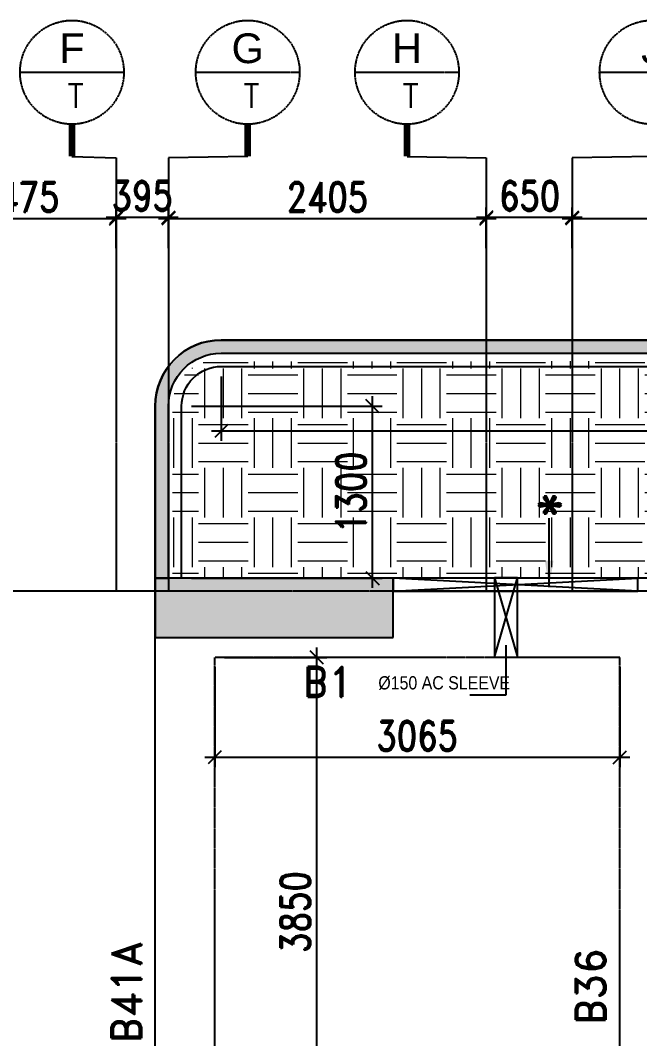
# Model space of a CAD drawing. Header units: millimetres. Extents: x 2061841 to 105821645, y -77612 to 48520811.
# Drawn here: x 2451630 to 2456315, y 35493 to 43192 of the extents above; entities that cross this region are included whole.
import ezdxf
from ezdxf.enums import TextEntityAlignment as Align

# ---------------------------------------------------------------- set-up
doc = ezdxf.new("R2010")
doc.units = ezdxf.units.MM
doc.header["$LTSCALE"] = 10
doc.header["$MEASUREMENT"] = 0
for name, pattern in [('$0$HIDDEN', [0.375, 0.25, -0.125]), ('BASEMENT COLUMN SETTING OUT-PART 2_R4$0$CENTER', [2, 1.25, -0.25, 0.25, -0.25]), ('CENTER', [2, 1.25, -0.25, 0.25, -0.25])]:
    doc.linetypes.add(name, pattern=pattern)
for name, color, linetype in [('A-Comments', 30, 'Continuous'), ('A-Grid-Tower', 8, 'CENTER'), ('A-HATCH', 8, 'Continuous'), ('BASEMENT COLUMN SETTING OUT-PART 2_R4$0$A-GRID-MAIN', 2, 'BASEMENT COLUMN SETTING OUT-PART 2_R4$0$CENTER'), ('BEAM NO', 2, 'Continuous'), ('DIM GRID', 3, 'Continuous'), ('S-OPENING', 6, 'Continuous'), ('SLEEVE 150 NEW', 51, 'Continuous'), ('VIN_BEAM', 4, 'Continuous'), ('VIN_COLUMN', 1, 'Continuous')]:
    doc.layers.add(name, color=color, linetype=linetype)
for name, color, linetype, lineweight in [('s-opening text', 4, 'Continuous', 9), ('VIN SUNK HATCH', 8, 'Continuous', 0), ('VIN_COLUMN HATCH', 33, 'Continuous', 20)]:
    doc.layers.add(name, color=color, linetype=linetype, lineweight=lineweight)
doc.styles.add('200', font='romand.shx', dxfattribs={"width": 0.8, "height": 225})
doc.styles.add('BASEMENT COLUMN SETTING OUT-PART 2_R4$0$MAS-TXTL', font='arial.ttf', dxfattribs={"height": 200})
doc.styles.add('BASEMENT COLUMN SETTING OUT-PART 2_R4$0$MAS-TXTS', font='romans.shx', dxfattribs={"width": 0.8, "height": 180})
doc.styles.add('KCP', font='', dxfattribs={"width": 0.9, "height": 200})
doc.styles.add('MAH', font='romand.shx', dxfattribs={"height": 210})
doc.styles.add('RT', font='romant.shx', dxfattribs={"height": 250})
doc.styles.add('WD-50', font='ARIALN.TTF', dxfattribs={"height": 150})
doc.styles.get('KCP').set_extended_font_data('Bahnschrift')
doc.dimstyles.new('GR1', dxfattribs={"dimtxt": 225, "dimasz": 125, "dimexe": 125, "dimexo": 100, "dimgap": 50, "dimtad": 1, "dimdec": 0, "dimzin": 3, "dimdsep": 46, "dimtxsty": '200', "dimblk1": 'OBLIQUE', "dimblk2": 'OBLIQUE', "dimsah": 1, "dimcen": 0.0625, "dimdle": 125, "dimclrd": 3, "dimclre": 3, "dimclrt": 2, "dimadec": 0, "dimazin": 0, "dimtfac": 1, "dimtdec": 0, "dimtix": 1, "dimtmove": 0, "dimatfit": 3, "dimfxl": 1, "dimtolj": 1, "dimtzin": 0, "dimarcsym": 0})
doc.dimstyles.new('GR2', dxfattribs={"dimtxt": 225, "dimasz": 100, "dimexe": 75, "dimexo": 75, "dimgap": 50, "dimtad": 1, "dimdec": 0, "dimdsep": 46, "dimtxsty": '200', "dimblk1": 'OBLIQUE', "dimblk2": 'OBLIQUE', "dimsah": 1, "dimcen": 50, "dimdle": 75, "dimclrd": 3, "dimclre": 3, "dimclrt": 2, "dimadec": 0, "dimazin": 0, "dimtfac": 1, "dimtdec": 0, "dimtix": 1, "dimtmove": 0, "dimatfit": 3, "dimldrblk": 'OBLIQUE', "dimfxl": 1, "dimtolj": 1, "dimtzin": 0, "dimarcsym": 0})
doc.dimstyles.new('wd-50', dxfattribs={"dimtxt": 90, "dimasz": 50, "dimexe": 35, "dimexo": 50, "dimgap": 25, "dimtad": 1, "dimrnd": 5, "dimzin": 12, "dimdsep": 46, "dimtxsty": 'WD-50', "dimblk": 'ARCHTICK', "dimblk2": 'ARCHTICK', "dimcen": 50, "dimdle": 35, "dimclrd": 5, "dimclre": 5, "dimclrt": 4, "dimadec": 0, "dimazin": 0, "dimtfac": 1, "dimtmove": 1, "dimatfit": 2, "dimfxl": 1, "dimtolj": 1, "dimtzin": 12, "dimlwd": -1, "dimlwe": -1, "dimarcsym": 0})

# ---------------------------------------------------------------- blocks, each defined once
blk = doc.blocks.new('_Oblique')
at = {"color": 0, "linetype": 'ByBlock', "lineweight": -2}
blk.add_line((-0.5, -0.5), (0.5, 0.5), dxfattribs=at)
blk = doc.blocks.new('BASEMENT COLUMN SETTING OUT-PART 2_R4$0$GRID TARGET1')
blk.add_wipeout([(392.61972597229385, -655.0458306612611), (392.38055264346315, -641.3435998293538), (391.66332405282714, -627.6580630550484), (390.4689140329429, -614.0058940568088), (388.79877778843473, -600.4037258996041), (386.65495012305206, -586.8681307300803), (384.0400429605735, -573.4155995859529), (380.9572421625812, -560.0625223042179), (377.4103036469785, -546.8251675526587), (373.40354881198243, -533.7196630089818), (368.94185927116644, -520.7619757117261), (364.03067090596517, -507.9678926068839), (358.6759672428911, -495.3530013139414), (352.88427216352903, -482.9326711347637), (346.66264195619055, -470.7220343284696), (340.01865671891505, -458.73596767510253), (332.96041112428645, -446.98907435056753), (325.4965045573225, -435.49566613491083), (317.6360306384483, -424.2697459756191), (309.38856614432086, -413.32499092718604), (300.7641593400016, -402.67473548772773), (291.7733177366937, -392.3319553529516), (282.42699528995803, -382.30925160726815), (272.736579054005, -372.6188353713121), (262.7138753083241, -363.2725129245739), (252.37109517355003, -354.2816713212633), (241.72083973409417, -345.6572645169415), (230.7760846856633, -337.40980002281094), (219.5501645263737, -329.5493261039337), (208.05675631071892, -322.0854195369666), (196.309862986186, -315.0271739423349), (184.32379633282065, -308.3831887050562), (172.11315952652797, -302.1615584977146), (159.69282934735202, -296.36986341834904), (147.07793805441096, -291.0151597552717), (134.28385494957016, -286.10397139006704), (121.32616765231545, -281.64228184924764), (108.22066310863981, -277.63552701424805), (94.98330835708151, -274.0885884986419), (81.63023107534713, -271.0057877006461), (68.17769993122059, -268.39088053816386), (54.642104761697425, -266.24705287277743), (41.03993660449311, -264.57691662826574), (27.38776760625383, -263.38250660837775), (13.702230831948484, -262.66527801773805), (4.121147867408581e-11, -262.4261046889037), (-13.702230831866018, -262.6652780177344), (-27.387767606171565, -263.38250660837), (-41.039936604411224, -264.5769166282539), (-54.64210476161597, -266.24705287276197), (-68.17769993113973, -268.39088053814453), (-81.63023107526706, -271.0057877006227), (-94.98330835700233, -274.0885884986146), (-108.22066310856158, -277.63552701421713), (-121.32616765223841, -281.64228184921285), (-134.2838549494944, -286.10397139002885), (-147.07793805433664, -291.0151597552299), (-159.69282934727914, -296.36986341830357), (-172.1131595264568, -302.1615584976655), (-184.32379633275127, -308.3831887050037), (-196.30986298611845, -315.027173942279), (-208.0567563106535, -322.08541953690724), (-219.55016452631037, -329.5493261038712), (-230.77608468560226, -337.40980002274523), (-241.72083973403545, -345.6572645168726), (-252.3710951734937, -354.2816713211914), (-262.7138753082702, -363.2725129244991), (-272.7365790539538, -372.6188353712348), (-282.42699528990966, -382.30925160718766), (-291.7733177366484, -392.33195535286836), (-300.76415933995906, -402.67473548764224), (-309.38856614428124, -413.3249909270978), (-317.6360306384118, -424.2697459755286), (-325.49650455728926, -435.49566613481807), (-332.9604111242566, -446.9890743504727), (-340.0186567188885, -458.73596767500567), (-346.66264195616753, -470.7220343283707), (-352.8842721635092, -482.9326711346632), (-358.67596724287495, -495.3530013138393), (-364.0306709059526, -507.9678926067802), (-368.9418592711574, -520.7619757116208), (-373.40354881197715, -533.7196630088754), (-377.4103036469769, -546.825167552551), (-380.9572421625834, -560.0625223041094), (-384.0400429605795, -573.4155995858437), (-386.6549501230619, -586.8681307299702), (-388.79877778844843, -600.4037258994933), (-390.46891403296047, -614.0058940566976), (-391.6633240528487, -627.6580630549369), (-392.3805526434886, -641.3435998292421), (-392.6197259723232, -655.0458306611494), (-392.38055264349305, -668.7480614930568), (-391.66332405285743, -682.4335982673621), (-390.46891403297366, -696.0857672656018), (-388.79877778846594, -709.6879354228066), (-386.6549501230837, -723.2235305923305), (-384.04004296060566, -736.6760617364578), (-380.95724216261397, -750.0291390181932), (-377.4103036470115, -763.2664937697524), (-373.4035488120161, -776.3719983134293), (-368.9418592712004, -789.3296856106854), (-364.03067090599967, -802.1237687155277), (-358.6759672429262, -814.7386600084703), (-352.88427216356445, -827.1589901876481), (-346.66264195622654, -839.3696269939427), (-340.0186567189514, -851.3556936473101), (-332.9604111243233, -863.1025869718451), (-325.4965045573596, -874.595995187502), (-317.6360306384858, -885.8219153467942), (-309.3885661443588, -896.7666703952274), (-300.76415934003995, -907.4169258346859), (-291.77331773673245, -917.7597059694627), (-282.426995289997, -927.7824097151464), (-272.73657905404446, -937.4728259511024), (-262.7138753083638, -946.8191483978413), (-252.37109517359016, -955.8099900011522), (-241.72083973413453, -964.4343968054746), (-230.77608468570395, -972.6818612996054), (-219.55016452641462, -980.5423352184829), (-208.05675631076014, -988.0062417854505), (-196.30986298622742, -995.0644873800826), (-184.3237963328623, -1001.7084726173616), (-172.11315952656986, -1007.9301028247037), (-159.69282934739414, -1013.7217979040697), (-147.07793805445323, -1019.0765015671475), (-134.2838549496126, -1023.9876899323527), (-121.32616765235804, -1028.4493794731727), (-108.2206631086826, -1032.4561343081725), (-94.9833083571244, -1036.0030728237793), (-81.63023107539018, -1039.0858736217756), (-68.17769993126367, -1041.700780784258), (-54.642104761740626, -1043.844608449645), (-41.03993660453631, -1045.5147446941573), (-27.387767606297103, -1046.7091547140458), (-13.702230831991756, -1047.4263833046862), (-8.461142897431273e-11, -1047.6655566335207), (13.70223083182276, -1047.4263833046907), (27.387767606128307, -1046.7091547140556), (41.039936604367966, -1045.5147446941721), (54.642104761572824, -1043.8446084496645), (68.17769993109667, -1041.7007807842824), (81.63023107522405, -1039.085873621805), (94.98330835695943, -1036.0030728238135), (108.22066310851886, -1032.4561343082114), (121.32616765219578, -1028.4493794732157), (134.28385494945192, -1023.9876899324005), (147.07793805429435, -1019.0765015671999), (159.6928293472371, -1013.7217979041267), (172.1131595264149, -1007.9301028247653), (184.32379633270955, -1001.7084726174274), (196.30986298607706, -995.0644873801525), (208.05675631061223, -988.0062417855246), (219.55016452626938, -980.5423352185611), (230.77608468556156, -972.6818612996874), (241.7208397339951, -964.4343968055607), (252.37109517345368, -955.809990001242), (262.7138753082305, -946.8191483979347), (272.7365790539144, -937.4728259511994), (282.42699528987055, -927.7824097152469), (291.77331773660956, -917.7597059695664), (300.76415933992075, -907.4169258347931), (309.3885661442433, -896.7666703953375), (317.63603063837434, -885.8219153469072), (325.49650455725214, -874.5959951876181), (332.9604111242197, -863.1025869719635), (340.0186567188522, -851.3556936474312), (346.6626419561316, -839.369626994066), (352.88427216347384, -827.1589901877738), (358.67596724284, -814.7386600085981), (364.030670905918, -802.1237687156574), (368.94185927112335, -789.3296856108168), (373.40354881194355, -776.3719983135622), (377.4103036469438, -763.2664937698868), (380.95724216255087, -750.0291390183288), (384.04004296054734, -736.6760617365945), (386.65495012303006, -723.2235305924681), (388.7987777884172, -709.6879354229451), (390.4689140329297, -696.0857672657409), (391.66332405281844, -682.4335982675018), (392.3805526434588, -668.7480614931964)])
blk.add_line((-392.6197259723233, -655.0458306611654), (392.6197259722941, -655.0458306612636))
at = {"const_width": 48.81696428607801}
blk.add_lwpolyline([(-3.979039320256561e-13, -1047.665556633427), (-3.979039320256561e-13, -1291.750378063814)], dxfattribs=at)
blk.add_circle((-1.458033693779726e-11, -655.0458306612145), 392.6197259723087)
for tag, height, style, p in [('AS', 225, 'BASEMENT COLUMN SETTING OUT-PART 2_R4$0$MAS-TXTL', (0, -585.8607426161434)), ('REF', 180, 'BASEMENT COLUMN SETTING OUT-PART 2_R4$0$MAS-TXTS', (28.7017478876005, -924.7020150781209))]:
    blk.add_attdef(tag, text='', height=height, dxfattribs=dict(style=style)).set_placement(p, align=Align.CENTER)
blk = doc.blocks.new('*D45')
at = {"layer": 'Defpoints', "color": 0, "transparency": 16777216}
for p in [(2452355.500793829, 41694.204704973), (2450880.496854141, 41393.71191394885), (2452355.500793829, 41393.71191394885)]:
    blk.add_point(p, dxfattribs=at)
at = {"layer": 'DIM GRID', "color": 3, "lineweight": -2, "transparency": 16777216}
for p, q in [((2450880.496854141, 41468.71191394885), (2450880.496854141, 41769.204704973)), ((2452355.500793829, 41468.71191394885), (2452355.500793829, 41769.204704973)), ((2450805.496854141, 41694.204704973), (2452430.500793829, 41694.204704973))]:
    blk.add_line(p, q, dxfattribs=at)
at = {"layer": 'DIM GRID', "color": 3, "linetype": 'ByBlock', "lineweight": -2, "transparency": 16777216, "xscale": 100, "yscale": 100, "zscale": 100, "rotation": 180}
blk.add_blockref('_Oblique', (2450880.496854141, 41694.204704973), dxfattribs=at)
at = {"layer": 'DIM GRID', "color": 3, "linetype": 'ByBlock', "lineweight": -2, "transparency": 16777216, "xscale": 100, "yscale": 100, "zscale": 100}
blk.add_blockref('_Oblique', (2452355.500793829, 41694.204704973), dxfattribs=at)
at = {"layer": 'DIM GRID', "color": 2, "transparency": 16777216, "insert": (2451617.998823985, 41856.704704973), "char_height": 225, "attachment_point": 5, "style": '200'}
blk.add_mtext('\\A1;1475', dxfattribs=at)
blk = doc.blocks.new('OBLIQUE')
blk = doc.blocks.new('*D46')
at = {"layer": 'Defpoints', "color": 0, "transparency": 16777216}
for p in [(2452750.496854141, 41702.89879934952), (2452355.500793829, 41393.71191394885), (2452750.496854141, 41393.71191394885)]:
    blk.add_point(p, dxfattribs=at)
at = {"layer": 'DIM GRID', "color": 3, "lineweight": -2, "transparency": 16777216}
for p, q in [((2452355.500793829, 41468.71191394885), (2452355.500793829, 41777.89879934952)), ((2452750.496854141, 41468.71191394885), (2452750.496854141, 41777.89879934952)), ((2452280.500793829, 41702.89879934952), (2452825.496854141, 41702.89879934952))]:
    blk.add_line(p, q, dxfattribs=at)
at = {"layer": 'DIM GRID', "color": 3, "linetype": 'ByBlock', "lineweight": -2, "transparency": 16777216, "xscale": 100, "yscale": 100, "zscale": 100, "rotation": 180}
blk.add_blockref('_Oblique', (2452355.500793829, 41702.89879934952), dxfattribs=at)
at = {"layer": 'DIM GRID', "color": 3, "linetype": 'ByBlock', "lineweight": -2, "transparency": 16777216, "xscale": 100, "yscale": 100, "zscale": 100}
blk.add_blockref('_Oblique', (2452750.496854141, 41702.89879934952), dxfattribs=at)
at = {"layer": 'DIM GRID', "color": 2, "transparency": 16777216, "insert": (2452552.998823985, 41865.39879934952), "char_height": 225, "attachment_point": 5, "style": '200'}
blk.add_mtext('\\A1;395', dxfattribs=at)
blk = doc.blocks.new('*D47')
at = {"layer": 'Defpoints', "color": 0, "transparency": 16777216}
for p in [(2455155.500793829, 41694.204704973), (2452750.496854141, 41393.71191394885), (2455155.500793829, 41393.71191394885)]:
    blk.add_point(p, dxfattribs=at)
at = {"layer": 'DIM GRID', "color": 3, "lineweight": -2, "transparency": 16777216}
for p, q in [((2452750.496854141, 41468.71191394885), (2452750.496854141, 41769.204704973)), ((2455155.500793829, 41468.71191394885), (2455155.500793829, 41769.204704973)), ((2452675.496854141, 41694.204704973), (2455230.500793829, 41694.204704973))]:
    blk.add_line(p, q, dxfattribs=at)
at = {"layer": 'DIM GRID', "color": 3, "linetype": 'ByBlock', "lineweight": -2, "transparency": 16777216, "xscale": 100, "yscale": 100, "zscale": 100, "rotation": 180}
blk.add_blockref('_Oblique', (2452750.496854141, 41694.204704973), dxfattribs=at)
at = {"layer": 'DIM GRID', "color": 3, "linetype": 'ByBlock', "lineweight": -2, "transparency": 16777216, "xscale": 100, "yscale": 100, "zscale": 100}
blk.add_blockref('_Oblique', (2455155.500793829, 41694.204704973), dxfattribs=at)
at = {"layer": 'DIM GRID', "color": 2, "transparency": 16777216, "insert": (2453952.998823985, 41856.704704973), "char_height": 225, "attachment_point": 5, "style": '200'}
blk.add_mtext('\\A1;2405', dxfattribs=at)
blk = doc.blocks.new('*D48')
at = {"layer": 'Defpoints', "color": 0, "transparency": 16777216}
for p in [(2455805.50079383, 41702.89879934952), (2455155.500793829, 41393.71191394885), (2455805.50079383, 41393.71191394885)]:
    blk.add_point(p, dxfattribs=at)
at = {"layer": 'DIM GRID', "color": 3, "lineweight": -2, "transparency": 16777216}
for p, q in [((2455155.500793829, 41468.71191394885), (2455155.500793829, 41777.89879934952)), ((2455805.50079383, 41468.71191394885), (2455805.50079383, 41777.89879934952)), ((2455080.500793829, 41702.89879934952), (2455880.50079383, 41702.89879934952))]:
    blk.add_line(p, q, dxfattribs=at)
at = {"layer": 'DIM GRID', "color": 3, "linetype": 'ByBlock', "lineweight": -2, "transparency": 16777216, "xscale": 100, "yscale": 100, "zscale": 100, "rotation": 180}
blk.add_blockref('_Oblique', (2455155.500793829, 41702.89879934952), dxfattribs=at)
at = {"layer": 'DIM GRID', "color": 3, "linetype": 'ByBlock', "lineweight": -2, "transparency": 16777216, "xscale": 100, "yscale": 100, "zscale": 100}
blk.add_blockref('_Oblique', (2455805.50079383, 41702.89879934952), dxfattribs=at)
at = {"layer": 'DIM GRID', "color": 2, "transparency": 16777216, "insert": (2455483.109022142, 41865.39879934952), "char_height": 225, "attachment_point": 5, "style": '200'}
blk.add_mtext('\\A1;650', dxfattribs=at)
blk = doc.blocks.new('*D49')
at = {"layer": 'Defpoints', "color": 0, "transparency": 16777216}
for p in [(2463130.496854127, 41694.204704973), (2455805.50079383, 41393.71191394885), (2463130.496854127, 41393.71191394885)]:
    blk.add_point(p, dxfattribs=at)
at = {"layer": 'DIM GRID', "color": 3, "lineweight": -2, "transparency": 16777216}
for p, q in [((2455805.50079383, 41468.71191394885), (2455805.50079383, 41769.204704973)), ((2463130.496854127, 41468.71191394885), (2463130.496854127, 41769.204704973)), ((2455730.50079383, 41694.204704973), (2463205.496854127, 41694.204704973))]:
    blk.add_line(p, q, dxfattribs=at)
at = {"layer": 'DIM GRID', "color": 3, "linetype": 'ByBlock', "lineweight": -2, "transparency": 16777216, "xscale": 100, "yscale": 100, "zscale": 100, "rotation": 180}
blk.add_blockref('_Oblique', (2455805.50079383, 41694.204704973), dxfattribs=at)
at = {"layer": 'DIM GRID', "color": 3, "linetype": 'ByBlock', "lineweight": -2, "transparency": 16777216, "xscale": 100, "yscale": 100, "zscale": 100}
blk.add_blockref('_Oblique', (2463130.496854127, 41694.204704973), dxfattribs=at)
at = {"layer": 'DIM GRID', "color": 2, "transparency": 16777216, "insert": (2459467.998823978, 41856.704704973), "char_height": 225, "attachment_point": 5, "style": '200'}
blk.add_mtext('\\A1;7325', dxfattribs=at)
blk = doc.blocks.new('_ArchTick')
at = {"color": 0, "linetype": 'ByBlock', "const_width": 0.15}
blk.add_lwpolyline([(-0.5, -0.5), (0.5, 0.5)], dxfattribs=at)
blk = doc.blocks.new('*D2532')
at = {"layer": 'A-HATCH', "color": 3, "lineweight": -2, "transparency": 16777216}
for p, q in [((2453100.500793829, 38300.3132041737), (2453100.500793829, 37544.40564711392)), ((2456165.500793829, 38300.3132041737), (2456165.500793829, 37544.40564711392)), ((2456240.500793829, 37619.40564711392), (2453025.500793829, 37619.40564711392))]:
    blk.add_line(p, q, dxfattribs=at)
at = {"layer": 'Defpoints', "color": 0, "transparency": 16777216}
for p in [(2453100.500793829, 38375.3132041737, -643584.2964725171), (2456165.500793829, 38375.3132041737, -643584.2963778005), (2453100.500793829, 37619.40564711392)]:
    blk.add_point(p, dxfattribs=at)
at = {"layer": 'A-HATCH', "color": 3, "lineweight": -2, "transparency": 16777216, "xscale": 100, "yscale": 100, "zscale": 100, "rotation": 180}
blk.add_blockref('_Oblique', (2453100.500793829, 37619.40564711392), dxfattribs=at)
at = {"layer": 'A-HATCH', "color": 3, "lineweight": -2, "transparency": 16777216, "xscale": 100, "yscale": 100, "zscale": 100}
blk.add_blockref('_Oblique', (2456165.500793829, 37619.40564711392), dxfattribs=at)
at = {"layer": 'A-HATCH', "color": 2, "transparency": 16777216, "insert": (2454633.000793829, 37781.90564711392), "char_height": 225, "attachment_point": 5, "style": '200'}
blk.add_mtext('\\A1;3065', dxfattribs=at)
blk = doc.blocks.new('*D2533')
at = {"layer": 'A-HATCH', "color": 3, "lineweight": -2, "transparency": 16777216}
for p, q in [((2453874.106123068, 34450.3107222312), (2453874.106123068, 38450.31320417371)), ((2453175.50079383, 38375.31320417371), (2453949.106123068, 38375.31320417371)), ((2453175.5124564, 34525.3107222312), (2453949.106123068, 34525.3107222312))]:
    blk.add_line(p, q, dxfattribs=at)
at = {"layer": 'Defpoints', "color": 0, "transparency": 16777216}
for p in [(2453100.50079383, 38375.31320417371, -643584.2963778005), (2453874.106123068, 38375.31320417371), (2453100.5124564, 34525.3107222312, -643584.2959966164)]:
    blk.add_point(p, dxfattribs=at)
at = {"layer": 'A-HATCH', "color": 3, "lineweight": -2, "transparency": 16777216, "xscale": 100, "yscale": 100, "zscale": 100}
for p, rotation in [((2453874.106123068, 38375.31320417371), 90), ((2453874.106123068, 34525.3107222312), 270)]:
    blk.add_blockref('_Oblique', p, dxfattribs=dict(at, rotation=rotation))
at = {"layer": 'A-HATCH', "color": 2, "transparency": 16777216, "insert": (2453711.606123068, 36450.31196320175), "char_height": 225, "attachment_point": 5, "rotation": 90, "style": '200'}
blk.add_mtext('\\A1;3850', dxfattribs=at)
blk = doc.blocks.new('*D2633')
at = {"layer": 'A-HATCH', "color": 3, "lineweight": -2, "transparency": 16777216}
for p, q in [((2453150.496854141, 40500.27463273161), (2453150.496854141, 40012.28416420892)), ((2464305.496854141, 40500.27463273161), (2464305.496854141, 40012.28416420892)), ((2453075.496854141, 40087.28416420892), (2464380.496854141, 40087.28416420892))]:
    blk.add_line(p, q, dxfattribs=at)
at = {"layer": 'Defpoints', "color": 0, "transparency": 16777216}
for p in [(2453150.496854141, 40575.27463273161, -643584.2963778005), (2464305.496854141, 40575.27463273161, -643584.2963778005), (2464305.496854141, 40087.28416420892)]:
    blk.add_point(p, dxfattribs=at)
at = {"layer": 'A-HATCH', "color": 3, "lineweight": -2, "transparency": 16777216, "xscale": 100, "yscale": 100, "zscale": 100, "rotation": 180}
blk.add_blockref('_Oblique', (2453150.496854141, 40087.28416420892), dxfattribs=at)
at = {"layer": 'A-HATCH', "color": 3, "lineweight": -2, "transparency": 16777216, "xscale": 100, "yscale": 100, "zscale": 100}
blk.add_blockref('_Oblique', (2464305.496854141, 40087.28416420892), dxfattribs=at)
at = {"layer": 'A-HATCH', "color": 2, "transparency": 16777216, "insert": (2458727.996854141, 40249.78416420892), "char_height": 225, "attachment_point": 5, "style": '200'}
blk.add_mtext('\\A1;11155', dxfattribs=at)
blk = doc.blocks.new('*D2634')
at = {"layer": 'A-HATCH', "color": 3, "lineweight": -2, "transparency": 16777216}
for p, q in [((2454293.674880863, 38900.27463273163), (2454293.674880863, 40350.27463273161)), ((2452925.496854142, 40275.27463273161), (2454368.674880863, 40275.27463273161)), ((2452925.496854142, 38975.27463273163), (2454368.674880863, 38975.27463273163))]:
    blk.add_line(p, q, dxfattribs=at)
at = {"layer": 'Defpoints', "color": 0, "transparency": 16777216}
for p in [(2452850.496854142, 40275.27463273161, -643584.2963778005), (2454293.674880863, 40275.27463273161), (2452850.496854142, 38975.27463273163, -643584.2963778005)]:
    blk.add_point(p, dxfattribs=at)
at = {"layer": 'A-HATCH', "color": 3, "lineweight": -2, "transparency": 16777216, "xscale": 100, "yscale": 100, "zscale": 100}
for p, rotation in [((2454293.674880863, 40275.27463273161), 90), ((2454293.674880863, 38975.27463273163), 270)]:
    blk.add_blockref('_Oblique', p, dxfattribs=dict(at, rotation=rotation))
at = {"layer": 'A-HATCH', "color": 2, "transparency": 16777216, "insert": (2454131.174880863, 39625.27463273091), "char_height": 225, "attachment_point": 5, "rotation": 90, "style": '200'}
blk.add_mtext('\\A1;1300', dxfattribs=at)

msp = doc.modelspace()

# ---------------------------------------------------------------- hatches: boundary and pattern name
at = {"layer": 'A-Comments'}
h = msp.add_hatch(dxfattribs=at)
h.set_pattern_fill('HONEY', color=81, scale=200)
h.set_pattern_definition([(0, (-2791199.453834154, -285881.0675774582), (37.5, 21.65063509461097), [25, -50]), (120, (-2791199.453834154, -285881.0675774582), (-37.49999999999999, 21.65063509461097), [24.99999999999995, -49.99999999999989]), (59.99999999999999, (-2791199.453834154, -285881.0675774582), (8.326672684688674e-15, 43.30127018922194), [-50, 25])])
edge = h.paths.add_edge_path()
edge.add_line((2452650.511262077, 38975.23722081323), (2452750.511262077, 38975.23722081323))
edge.add_line((2452750.511262077, 38975.23722081323), (2452750.511262077, 40275.23781273802))
edge.add_arc((2453150.511188611, 40275.23715155237), 399.9999265350124, 89.99999015651957, 179.9999052921143, ccw=False)
edge.add_line((2453150.511257332, 40675.23707808738), (2464305.509353156, 40675.23720885813))
edge.add_arc((2464305.509352569, 39775.23720944437), 899.9999994137614, -3.731918241101084e-08, 89.99999996267712, ccw=False)
edge.add_line((2465205.509351983, 39775.23720885813), (2465205.509351978, 22925.23722081119))
edge.add_line((2465205.509351978, 22925.23722081119), (2465305.509351978, 22925.23722081116))
edge.add_line((2465305.509351978, 22925.23722081116), (2465305.509351983, 39775.23720885813))
edge.add_arc((2464305.509351983, 39775.23720885809), 1000.000000000044, 0, 89.99999999999501)
edge.add_line((2464305.509351983, 40775.23720885813), (2453150.511256146, 40775.23707808729))
edge.add_arc((2453150.511262076, 40275.2370780873), 499.9999999999789, 90.00000067960382, 179.9999158152404)
edge.add_line((2452650.511262077, 40275.23781273802), (2452650.511262077, 38975.23722081323))
h = msp.add_hatch(dxfattribs=at)
h.set_pattern_fill('HONEY', color=81, scale=200)
h.set_pattern_definition([(0, (-2791199.453834154, -285881.0675774582), (37.5, 21.65063509461097), [25, -50]), (120, (-2791199.453834154, -285881.0675774582), (-37.49999999999999, 21.65063509461097), [24.99999999999994, -49.99999999999987]), (59.99999999999999, (-2791199.453834154, -285881.0675774582), (8.326672684688674e-15, 43.30127018922194), [-50, 25])])
edge = h.paths.add_edge_path()
edge.add_line((2452650.511262077, 38975.23722081323), (2452750.511262077, 38975.23722081323))
edge.add_line((2452750.511262077, 38975.23722081323), (2452750.511262077, 40275.23781273802))
edge.add_arc((2453150.511188611, 40275.23715155237), 399.9999265350124, 89.99999015651957, 179.9999052921143, ccw=False)
edge.add_line((2453150.511257332, 40675.23707808738), (2464305.509353156, 40675.23720885813))
edge.add_arc((2464305.509352569, 39775.23720944437), 899.9999994137614, -3.731918241101084e-08, 89.99999996267712, ccw=False)
edge.add_line((2465205.509351983, 39775.23720885813), (2465205.509351978, 22925.23722081119))
edge.add_line((2465205.509351978, 22925.23722081119), (2465305.509351978, 22925.23722081116))
edge.add_line((2465305.509351978, 22925.23722081116), (2465305.509351983, 39775.23720885813))
edge.add_arc((2464305.509351983, 39775.23720885809), 1000.000000000044, 0, 89.99999999999501)
edge.add_line((2464305.509351983, 40775.23720885813), (2453150.511256146, 40775.23707808729))
edge.add_arc((2453150.511262076, 40275.2370780873), 499.9999999999789, 90.00000067960382, 179.9999158152404)
edge.add_line((2452650.511262077, 40275.23781273802), (2452650.511262077, 38975.23722081323))
at = {"layer": 'VIN SUNK HATCH'}
h = msp.add_hatch(dxfattribs=at)
h.set_pattern_fill('EARTH', color=8, scale=1500, angle=180)
h.set_pattern_definition([(0, (-3646.261218469124, 480.2358689814282), (375, 375), [375, -375]), (0, (-3646.261218469124, 620.8608689814282), (375, 375), [375, -375]), (0, (-3646.261218469124, 761.4858689814282), (375, 375), [375, -375]), (90, (-3599.386218469124, 808.3608689814282), (-374.9999999999999, 375), [375, -375]), (90, (-3458.761218469124, 808.3608689814282), (-374.9999999999999, 375), [375, -375]), (90, (-3318.136218469124, 808.3608689814282), (-374.9999999999999, 375), [375, -375])])
edge = h.paths.add_edge_path()
edge.add_line((2463480.499050403, 38975.31126222854), (2460855.499050258, 38975.31126222854))
edge.add_line((2460855.499050258, 38975.31126222854), (2458380.497467854, 38975.31126222857))
edge.add_line((2458380.497467854, 38975.31126222857), (2458380.373152771, 39200.27420627609))
edge.add_line((2458380.373152771, 39200.27420627609), (2457080.549499033, 39200.27420627609))
edge.add_line((2457080.549499033, 39200.27420627609), (2456624.761507698, 39200.27420627609))
edge.add_line((2456624.761507698, 39200.27420627609), (2456330.497467854, 39262.08818022468))
edge.add_line((2456330.497467854, 39262.08818022468), (2456405.499699617, 38975.31126222854))
edge.add_line((2456405.499699617, 38975.31126222854), (2456380.499050403, 38975.31126222854))
edge.add_line((2456380.499050403, 38975.31126222854), (2453830.473801808, 38975.31126222857))
edge.add_line((2453830.473801808, 38975.31126222857), (2452780.560713797, 38975.30970150007))
edge.add_line((2452780.560713797, 38975.30970150007), (2452780.438730218, 40275.31095323611))
edge.add_arc((2453130.578096489, 40275.22453451592), 350.1393769356241, 106.3770182019953, 179.9858586942398, ccw=False)
edge.add_line((2453031.85397228, 40611.15775790968), (2464280.499039699, 40625.31126411739))
edge.add_arc((2464280.499050403, 39775.31126411736), 850.0000000000292, 2.3874235921539366e-12, 90.00000072150152, ccw=False)
edge.add_line((2465130.499050403, 39775.31126411737), (2465130.499050403, 33650.31126222854))
edge.add_line((2465130.499050403, 33650.31126222854), (2464180.499050403, 33650.31126222854))
edge.add_line((2464180.499050403, 33650.31126222854), (2464180.499050403, 33800.31126222853))
edge.add_line((2464180.499050403, 33800.31126222853), (2464180.499050403, 35225.31126222854))
edge.add_line((2464180.499050403, 35225.31126222854), (2464180.499050403, 35375.31126222854))
edge.add_line((2464180.499050403, 35375.31126222854), (2463480.499050403, 35375.31126222854))
edge.add_line((2463480.499050403, 35375.31126222854), (2463480.499050403, 35775.15768654041))
edge.add_line((2463480.499050403, 35775.15768654041), (2463505.497402383, 35772.15717767973))
edge.add_line((2463505.497402383, 35772.15717767973), (2463505.496305901, 37575.31126222863))
edge.add_line((2463505.496305901, 37575.31126222863), (2463480.499050403, 37575.31126222863))
edge.add_line((2463480.499050403, 37575.31126222863), (2463480.499050403, 38975.31126222854))
edge = h.paths.add_edge_path(flags=16)
edge.add_arc((2458792.414276707, 39899.44398297924), 447.1409517698921, 0, 180)
edge.add_arc((2458792.414276707, 39899.44398297924), 447.1409517698921, 180, 360)
edge = h.paths.add_edge_path(flags=0)
edge.add_arc((2458792.414276707, 39899.44398297924), 347.1409517698921, 0, 180)
edge.add_arc((2458792.414276707, 39899.44398297924), 347.1409517698921, 180, 360)
h.paths.add_polyline_path([(2464280.879680287, 34235.63712556341), (2464222.572936115, 34135.63712556341), (2464222.572936115, 34735.63712556341), (2464280.879680287, 34835.63712556341)], flags=16)
h.paths.add_polyline_path([(2464355.192613854, 37054.56852154082), (2464126.621185282, 37054.56852154082), (2464126.621185282, 37311.71137868369), (2464355.192613854, 37311.71137868369)], flags=16)
h.paths.add_polyline_path([(2455846.032978761, 39839.05330565528), (2455846.032978761, 39610.48187708382)], flags=16)
h.paths.add_polyline_path([(2460333.674433509, 39839.05330565291), (2460333.674433509, 39610.48187708145), (2460076.531576366, 39610.48187708145), (2460076.531576366, 39839.05330565291)], flags=16)
h.paths.add_polyline_path([(2459150.042982742, 39703.01202175471), (2458382.185839885, 39703.01202175471), (2458382.185839885, 40078.01202175471), (2459150.042982742, 40078.01202175471)], flags=16)
at = {"layer": 'VIN_COLUMN HATCH'}
h = msp.add_hatch(color=256, dxfattribs=at)
h.dxf.hatch_style = 1
h.paths.add_polyline_path([(2454450.496854141, 38525.27463273161), (2454450.496854141, 38975.27463273161), (2452650.496854141, 38975.27463273161), (2452650.496854141, 38525.27463273161)])

# ---------------------------------------------------------------- linework, layer by layer
at = {"layer": 'A-Comments', "color": 81, "elevation": -643584.2963778005}
msp.add_lwpolyline([(2452650.496854141, 38975.27463273161), (2452750.496854141, 38975.27463273161), (2452750.496854141, 40275.2752246564, -0.4142131285504779), (2453150.496849396, 40675.27449000575), (2464305.49494522, 40675.27462077651, -0.4142135623730762), (2465205.494944047, 39775.27462077651), (2465205.494944042, 22925.27463272957), (2465305.494944042, 22925.27463272954), (2465305.494944047, 39775.27462077651, 0.4142135623730695), (2464305.494944047, 40775.27462077651), (2453150.49684821, 40775.27449000566, 0.4142131285506921), (2452650.496854141, 40275.2752246564)], format="xyb", close=True, dxfattribs=at)
msp.add_lwpolyline([(2452650.496854141, 38975.27463273161), (2452750.496854141, 38975.27463273161), (2452750.496854141, 40275.2752246564, -0.4142131285504779), (2453150.496849396, 40675.27449000575), (2464305.49494522, 40675.27462077651, -0.4142135623730762), (2465205.494944047, 39775.27462077651), (2465205.494944042, 22925.27463272957), (2465305.494944042, 22925.27463272954), (2465305.494944047, 39775.27462077651, 0.4142135623730695), (2464305.494944047, 40775.27462077651), (2453150.49684821, 40775.27449000566, 0.4142131285506921), (2452650.496854141, 40275.2752246564)], format="xyb", close=True, dxfattribs=at)
msp.add_lwpolyline([(2452650.496854141, 38975.27463273161), (2452750.496854141, 38975.27463273161), (2452750.496854141, 40275.2752246564, -0.4142131285504779), (2453150.496849396, 40675.27449000575), (2464305.49494522, 40675.27462077651, -0.4142135623730762), (2465205.494944047, 39775.27462077651), (2465205.494944042, 22925.27463272957), (2465305.494944042, 22925.27463272954), (2465305.494944047, 39775.27462077651, 0.4142135623730695), (2464305.494944047, 40775.27462077651), (2453150.49684821, 40775.27449000566, 0.4142131285506921), (2452650.496854141, 40275.2752246564)], format="xyb", close=True, dxfattribs=at)
msp.add_lwpolyline([(2452650.496854141, 38975.27463273161), (2452750.496854141, 38975.27463273161), (2452750.496854141, 40275.2752246564, -0.4142131285504779), (2453150.496849396, 40675.27449000575), (2464305.49494522, 40675.27462077651, -0.4142135623730762), (2465205.494944047, 39775.27462077651), (2465205.494944042, 22925.27463272957), (2465305.494944042, 22925.27463272954), (2465305.494944047, 39775.27462077651, 0.4142135623730695), (2464305.494944047, 40775.27462077651), (2453150.49684821, 40775.27449000566, 0.4142131285506921), (2452650.496854141, 40275.2752246564)], format="xyb", close=True, dxfattribs=at)
at = {"layer": 'A-Grid-Tower'}
for p, q in [((2452355.500793829, 42153.98352530811, -643584.2963778005), (2452355.500793829, 38875.27463261897, -643584.2963778005)), ((2452750.496854141, 42153.9835252612, -643584.296349065), (2452750.496854141, 38875.27463261897, -643584.296349065)), ((2455155.500793829, 42153.9835252612, -643584.2963778005), (2455155.500793829, 38875.27463261897, -643584.2963778005)), ((2455805.50079383, 42153.98352532872, -643584.2963778), (2455805.50079383, 38875.27463261897, -643584.2963778)), ((2465305.496854141, 38875.274632619, -643584.2963778005), (2439980.496854141, 38875.27463261894, -643584.2963778005))]:
    msp.add_line(p, q, dxfattribs=at)
at = {"layer": 'A-Grid-Tower', "ltscale": 200, "elevation": -643584.2963778005}
for points in [[(2452020.83350961, 42162.87472296148), (2452355.500793829, 42153.98352530811)], [(2454555.500793829, 42162.87472291457), (2455155.500793829, 42153.9835252612)]]:
    msp.add_lwpolyline(points, dxfattribs=at)
at = {"layer": 'S-OPENING'}
for p, q in [((2454450.496854142, 38875.27470380027, -643584.2965324299), (2456300.475908424, 38975.27470380029, -643584.2962319129)), ((2456300.475908424, 38875.2743571833, -643584.2962319129), (2454450.496854142, 38975.27463273161, -643584.2965236881))]:
    msp.add_line(p, q, dxfattribs=at)
at = {"layer": 'S-OPENING', "elevation": -643584.2962319129}
msp.add_lwpolyline([(2456300.475908424, 38975.27470380029), (2454450.496854141, 38975.27470380029), (2454450.496854141, 38875.27463273071), (2456300.475908424, 38875.27463273071)], close=True, dxfattribs=at)
at = {"layer": 'SLEEVE 150 NEW'}
for p, q in [((2455216.668769348, 38976.11517797088, -643584.2959966164), (2455391.668769348, 38376.10609029346, -643584.295441908)), ((2455216.668769348, 38376.10609029346, -643584.295441908), (2455391.668769348, 38976.11517797088, -643584.2959966164))]:
    msp.add_line(p, q, dxfattribs=at)
at = {"layer": 'SLEEVE 150 NEW', "elevation": -643584.295441908}
msp.add_lwpolyline([(2455391.668769348, 38976.11517797088), (2455216.668769348, 38976.11517797088), (2455216.668769348, 38376.10609029346), (2455391.668769348, 38376.10609029346)], close=True, dxfattribs=at)
at = {"layer": 'VIN_BEAM'}
for p, q in [((2452650.512456399, 34547.1850773203, -643584.2959966164), (2452650.512456399, 38972.18736495134, -643584.2959966164)), ((2462330.496854141, 38975.31126222857, -643584.2963778005), (2454525.61378153, 38975.31126222857, -643584.2959966164))]:
    msp.add_line(p, q, dxfattribs=at)
at = {"layer": 'VIN_BEAM', "linetype": '$0$HIDDEN'}
for p, q in [((2456165.500793829, 38375.3132041737, -643584.2963778005), (2453100.500793829, 38375.3132041737, -643584.2964725171)), ((2453100.512456399, 34525.31072223118, -643584.2959966164), (2453100.500793829, 38375.3132041737, -643584.2963778005)), ((2456165.522242689, 34525.31134440624, -643584.2959966164), (2456165.500793829, 38375.3132041737, -643584.2963386811))]:
    msp.add_line(p, q, dxfattribs=at)
at = {"layer": 'VIN_BEAM', "elevation": -643584.2963778005}
for points in [[(2452650.496854141, 38975.27463273163), (2452650.496854141, 40275.27463273161, -0.4142135623730944), (2453150.496854141, 40775.27463273161), (2464305.496854141, 40775.27463273163, -0.4142135623730955), (2465305.496854141, 39775.27463273163), (2465305.496854141, 19575.27463273072)], [(2452850.496854141, 38975.27463273162), (2452850.496854141, 40275.27463273159, -0.4142135623730944), (2453150.496854141, 40575.27463273161), (2464305.496854141, 40575.27463273161, -0.414213562373095), (2465105.496854141, 39775.27463273162), (2465105.496854141, 19575.27463273072)]]:
    msp.add_lwpolyline(points, format="xyb", dxfattribs=at)
at = {"layer": 'VIN_COLUMN', "ltscale": 125, "elevation": -643584.2963778005}
msp.add_lwpolyline([(2454450.496854141, 38525.27463273161), (2454450.496854141, 38975.27463273161), (2452650.496854141, 38975.27463273161), (2452650.496854141, 38525.27463273161)], close=True, dxfattribs=at)

# ---------------------------------------------------------------- block references
at = {"layer": 'BASEMENT COLUMN SETTING OUT-PART 2_R4$0$A-GRID-MAIN', "color": 240, "true_color": 0xed1f24}
for p, values in [((2453350.496854141, 43454.62510109456, -643584.296349065), {'REF': 'T', 'AS': 'G'}), ((2456405.50079383, 43454.62510116208, -643584.2963778), {'REF': 'T', 'AS': 'J'})]:
    msp.add_blockref('BASEMENT COLUMN SETTING OUT-PART 2_R4$0$GRID TARGET1', p, dxfattribs=at).add_auto_attribs(values)

# ---------------------------------------------------------------- texts
at = {"layer": 'BEAM NO', "color": 4, "style": 'MAH'}
msp.add_text('B1', height=225, dxfattribs=at).set_placement((2453765.937210233, 38077.90882798967, -643584.294434515))
for s, p in [('B41A', (2452545.156038039, 35457.73780417271, -643196.1082451206)), ('B36', (2456056.470039832, 35596.60225182139, -643196.1079255085))]:
    msp.add_text(s, height=225, rotation=90, dxfattribs=at).set_placement(p)
at = {"layer": 's-opening text', "style": 'RT', "text_generation_flag": 4}
msp.add_text('*', height=300, rotation=270, dxfattribs=at).set_placement((2455849.240826922, 39630.89826287259, -643584.2956154605))
at = {"layer": 'SLEEVE 150 NEW', "style": 'KCP', "width": 0.9}
msp.add_text('Ø150 AC SLEEVE', height=100, rotation=1.13135900647876e-08, dxfattribs=at).set_placement((2454338.680040981, 38133.13459267725, -644248.9875319037))

# ---------------------------------------------------------------- dimensions: what is measured, and where the dimension line sits
at = {"layer": 'A-HATCH'}
for base, p1, p2, picture, middle in [((2464305.496854141, 40087.28416420892), (2453150.496854141, 40575.27463273161, -643584.2963778005), (2464305.496854141, 40575.27463273161, -643584.2963778005), '*D2633', (2458727.996854141, 40249.78416420892)), ((2453100.500793829, 37619.40564711392), (2456165.500793829, 38375.3132041737, -643584.2963778005), (2453100.500793829, 38375.3132041737, -643584.2964725171), '*D2532', (2454633.000793829, 37781.90564711392))]:
    dim = msp.add_linear_dim(base=base, p1=p1, p2=p2, dimstyle='GR2', override={"dimldrblk": 'OBLIQUE'}, dxfattribs=at)
    dim.commit()
    dim.dimension.update_dxf_attribs({"geometry": picture, "text_midpoint": middle})
for base, p1, p2, picture, middle in [((2454293.674880863, 40275.27463273161), (2452850.496854141, 38975.27463273162, -643584.2963778005), (2452850.496854141, 40275.27463273159, -643584.2963778005), '*D2634', (2454131.174880863, 39625.27463273091)), ((2453874.106123068, 38375.31320417371), (2453100.512456399, 34525.31072223118, -643584.2959966164), (2453100.500793829, 38375.3132041737, -643584.2963778005), '*D2533', (2453711.606123068, 36450.31196320175))]:
    dim = msp.add_linear_dim(base=base, p1=p1, p2=p2, angle=90, dimstyle='GR2', override={"dimldrblk": 'OBLIQUE'}, dxfattribs=at)
    dim.commit()
    dim.dimension.update_dxf_attribs({"geometry": picture, "text_midpoint": middle})
at = {"layer": 'DIM GRID'}
for base, p1, p2, picture, middle in [((2452355.500793829, 41694.204704973, -643584.2963778005), (2450880.496854141, 41393.71191394885, -643584.2963778005), (2452355.500793829, 41393.71191394885, -643584.2963778005), '*D45', (2451617.998823985, 41856.704704973, -643584.2963778005)), ((2455155.500793829, 41694.204704973, -643584.2963778005), (2452750.496854141, 41393.71191394885, -643584.2963778005), (2455155.500793829, 41393.71191394885, -643584.2963778005), '*D47', (2453952.998823985, 41856.704704973, -643584.2963778005)), ((2463130.496854127, 41694.204704973, -643584.2963778005), (2455805.50079383, 41393.71191394885, -643584.2963778005), (2463130.496854127, 41393.71191394885, -643584.2963778005), '*D49', (2459467.998823978, 41856.704704973, -643584.2963778005))]:
    dim = msp.add_linear_dim(base=base, p1=p1, p2=p2, dimstyle='GR2', override={"dimldrblk": 'OBLIQUE', "dimfxl": 125, "dimarcsym": 1}, dxfattribs=at)
    dim.commit()
    dim.dimension.update_dxf_attribs({"geometry": picture, "text_midpoint": middle})
for base, p1, p2, picture, middle in [((2452750.496854141, 41702.89879934952, -643584.2963778005), (2452355.500793829, 41393.71191394885, -643584.2963778005), (2452750.496854141, 41393.71191394885, -643584.2963778005), '*D46', (2452552.998823985, 41702.89879934952, -643584.2963778005)), ((2455805.50079383, 41702.89879934952, -643584.2963778005), (2455155.500793829, 41393.71191394885, -643584.2963778005), (2455805.50079383, 41393.71191394885, -643584.2963778005), '*D48', (2455483.109022142, 41702.89879934952, -643584.2963778005))]:
    dim = msp.add_linear_dim(base=base, p1=p1, p2=p2, dimstyle='GR2', override={"dimldrblk": 'OBLIQUE', "dimfxl": 125, "dimarcsym": 1}, dxfattribs=at)
    dim.commit()
    dim.dimension.update_dxf_attribs({"geometry": picture, "text_midpoint": middle, "dimtype": 160})

# ---------------------------------------------------------------- leaders
at = {"layer": 's-opening text'}
msp.add_leader([(2455630.9927962, 38906.74157198681, -643584.2956154605), (2455630.9927962, 39428.7066581368, -643584.2956154605)], dimstyle='GR1', override={"dimasz": 200, "dimtad": 0, "dimfxl": 125}, dxfattribs=at)
at = {"layer": 'SLEEVE 150 NEW'}
msp.add_leader([(2455304.168769348, 38467.54430057619, -643584.295441908), (2455304.168769348, 38090.66221835314, -643584.295441908), (2455031.443236256, 38090.66221835314, -643584.295441908)], dimstyle='wd-50', override={"dimtxt": 200, "dimtad": 0, "dimdec": 0, "dimtxsty": 'KCP', "dimclrd": 256, "dimclre": 256, "dimclrt": 256, "dimtdec": 0, "dimarcsym": 1}, dxfattribs=at)

# ---------------------------------------------------------------- next in the draw order: linework, layer by layer
at = {"layer": 'A-Grid-Tower', "ltscale": 200}
for points, elevation in [([(2453350.496854141, 42162.87472291457), (2452750.496854141, 42153.9835252612)], -643584.296349065), ([(2456405.50079383, 42162.87472298209), (2455805.50079383, 42153.98352532872)], -643584.2963778)]:
    msp.add_lwpolyline(points, dxfattribs=dict(at, elevation=elevation))

# ---------------------------------------------------------------- next in the draw order: block references
at = {"layer": 'BASEMENT COLUMN SETTING OUT-PART 2_R4$0$A-GRID-MAIN', "color": 240, "true_color": 0xed1f24}
for p, values in [((2452020.83350961, 43454.6251010253, -643584.2963778005), {'REF': 'T', 'AS': 'F'}), ((2454555.500793829, 43454.62510103898, -643584.2963778005), {'REF': 'T', 'AS': 'H'})]:
    msp.add_blockref('BASEMENT COLUMN SETTING OUT-PART 2_R4$0$GRID TARGET1', p, dxfattribs=at).add_auto_attribs(values)

doc.saveas('drawing.dxf')
